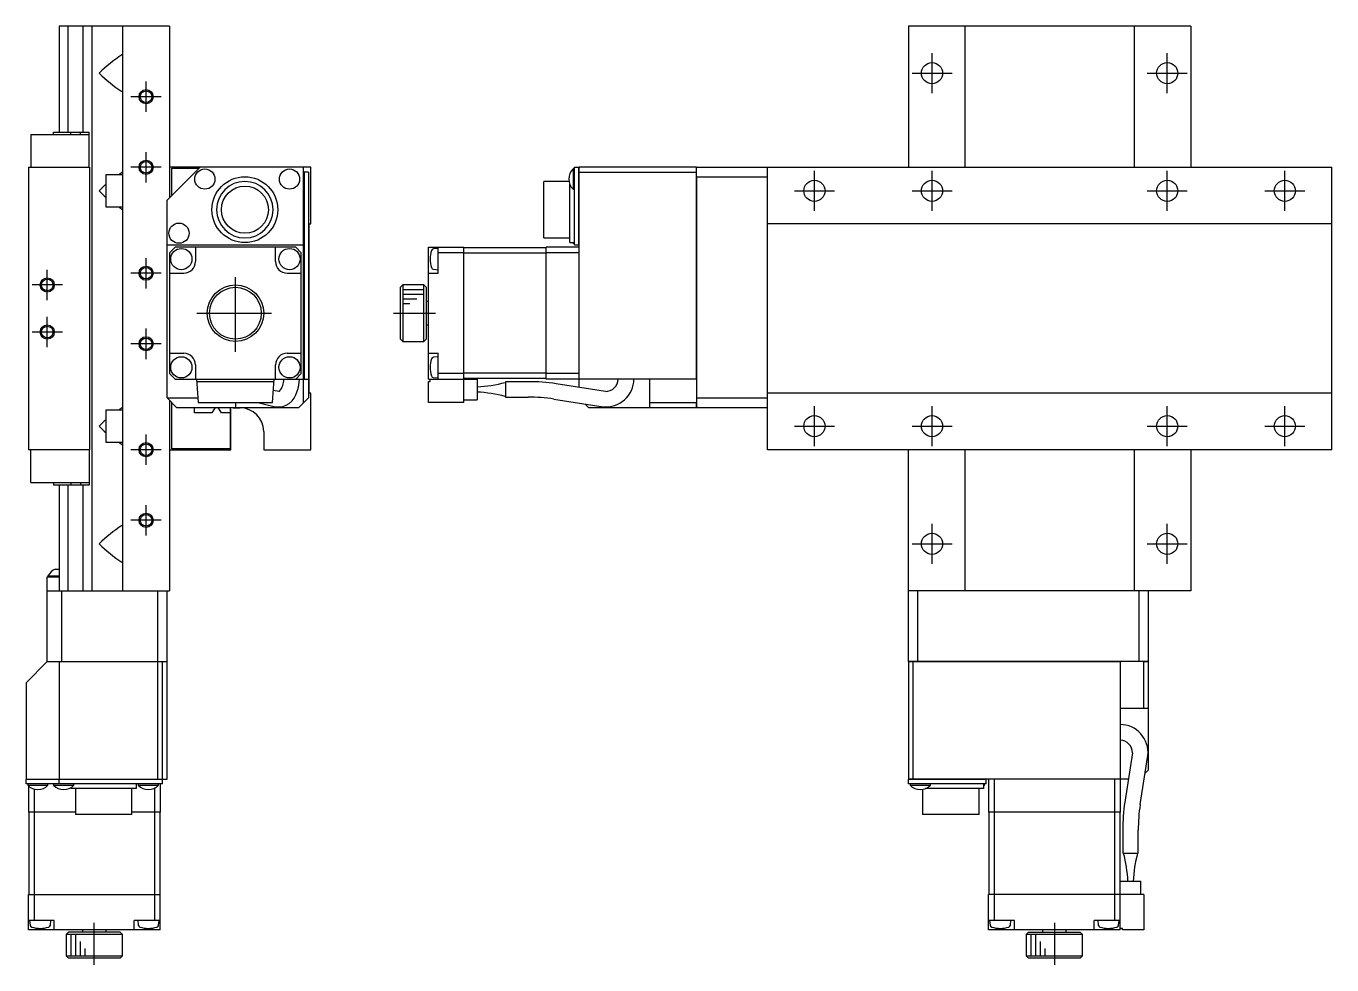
# Model space of a CAD drawing. Extents: x -2 to 568, y -8 to 356.
# Drawn here: x 290.1 to 567.7, y 83.9 to 283.4 of the extents above; entities that cross this region are included whole.
import ezdxf

# ---------------------------------------------------------------- set-up
doc = ezdxf.new("R2010")
doc.units = 0
doc.header["$LTSCALE"] = 0.5
doc.linetypes.add('CENTER', pattern=[50.8, 31.75, -6.35, 6.35, -6.35])
for name, color, linetype in [('MSM_CENTER', 1, 'CENTER'), ('MSM_CONTINUOUS', 7, 'CONTINUOUS'), ('MSM_NARROW', 5, 'CONTINUOUS')]:
    doc.layers.add(name, color=color, linetype=linetype)

msp = doc.modelspace()

# ---------------------------------------------------------------- linework, layer by layer
at = {"layer": 'MSM_CENTER'}
for p, q in [((482.69, 269.12), (482.69, 277.62)), ((532.69, 269.12), (532.69, 277.62)), ((478.44, 273.37), (486.94, 273.37)), ((528.44, 273.37), (536.94, 273.37)), ((315.62, 265.14), (315.62, 271.6)), ((318.85, 268.37), (312.39, 268.37)), ((315.62, 250.14), (315.62, 256.6)), ((318.85, 253.37), (312.39, 253.37)), ((457.69, 244.12), (457.69, 252.62)), ((482.69, 244.12), (482.69, 252.62)), ((532.69, 244.12), (532.69, 252.62)), ((557.69, 244.12), (557.69, 252.62)), ((453.44, 248.37), (461.94, 248.37)), ((478.44, 248.37), (486.94, 248.37)), ((528.44, 248.37), (536.94, 248.37)), ((553.44, 248.37), (561.94, 248.37)), ((315.62, 227.64), (315.62, 234.1)), ((294.62, 225.14), (294.62, 231.6)), ((318.85, 230.87), (312.39, 230.87)), ((334.62, 214.17), (334.62, 230.57)), ((297.85, 228.37), (291.39, 228.37)), ((326.42, 222.37), (342.82, 222.37)), ((368.24, 222.37), (377.14, 222.37)), ((294.62, 215.14), (294.62, 221.6)), ((297.85, 218.37), (291.39, 218.37)), ((315.62, 212.64), (315.62, 219.1)), ((318.85, 215.87), (312.39, 215.87)), ((457.69, 194.12), (457.69, 202.62)), ((482.69, 194.12), (482.69, 202.62)), ((532.69, 194.12), (532.69, 202.62)), ((557.69, 194.12), (557.69, 202.62)), ((453.44, 198.37), (461.94, 198.37)), ((478.44, 198.37), (486.94, 198.37)), ((528.44, 198.37), (536.94, 198.37)), ((553.44, 198.37), (561.94, 198.37)), ((315.62, 190.14), (315.62, 196.6)), ((318.85, 193.37), (312.39, 193.37)), ((315.62, 175.14), (315.62, 181.6)), ((318.85, 178.37), (312.39, 178.37)), ((482.69, 169.12), (482.69, 177.62)), ((532.69, 169.12), (532.69, 177.62)), ((478.44, 173.37), (486.94, 173.37)), ((528.44, 173.37), (536.94, 173.37)), ((304.62, 83.92), (304.62, 92.82)), ((508.69, 92.82), (508.69, 83.92))]:
    msp.add_line(p, q, dxfattribs=at)
at = {"layer": 'MSM_CONTINUOUS'}
for p, q in [((297.12, 283.37), (297.12, 260.87)), ((320.62, 283.37), (297.12, 283.37)), ((299.09, 260.87), (299.09, 283.37)), ((302.16, 283.37), (302.16, 260.87)), ((304.12, 283.37), (304.12, 163.37)), ((310.62, 283.37), (310.62, 163.37)), ((320.62, 283.37), (320.62, 246.87)), ((477.69, 283.37), (477.69, 253.37)), ((537.69, 283.37), (477.69, 283.37)), ((489.69, 283.37), (489.69, 253.37)), ((525.69, 283.37), (525.69, 253.37)), ((537.69, 283.37), (537.69, 253.37)), ((310.62, 277.11), (310.49, 277.27)), ((310.62, 269.62), (310.49, 269.47)), ((291.12, 260.37), (291.12, 253.37)), ((291.12, 260.37), (303.52, 260.37)), ((295.92, 260.37), (295.92, 260.87)), ((295.92, 260.87), (303.52, 260.87)), ((299.6, 260.37), (299.6, 260.87)), ((301.65, 260.37), (301.65, 260.87)), ((303.52, 253.37), (303.52, 260.87)), ((290.62, 253.37), (290.62, 193.37)), ((290.62, 253.37), (303.62, 253.37)), ((303.62, 253.37), (303.62, 193.37)), ((327.12, 253.37), (320.12, 246.37)), ((350.62, 253.37), (320.62, 253.37)), ((321.12, 247.37), (321.12, 253.17)), ((321.12, 253.17), (326.92, 253.17)), ((349.12, 203.37), (349.12, 253.37)), ((350.62, 241.37), (350.62, 253.37)), ((406.39, 253.02), (406.39, 248.72)), ((406.69, 253.02), (406.39, 253.02)), ((406.69, 236.87), (406.69, 253.37)), ((406.69, 253.37), (407.59, 253.37)), ((407.59, 236.87), (407.59, 253.37)), ((407.59, 253.37), (407.69, 253.27)), ((407.69, 206.62), (407.69, 253.37)), ((432.59, 253.37), (407.69, 253.37)), ((432.59, 253.37), (432.69, 253.27)), ((432.59, 208.37), (432.59, 253.37)), ((432.69, 253.37), (567.69, 253.37)), ((447.69, 193.37), (447.69, 253.37)), ((567.69, 193.37), (567.69, 253.37)), ((307.12, 251.87), (310.62, 251.87)), ((307.12, 244.87), (307.12, 251.87)), ((310.62, 252.11), (310.49, 252.27)), ((350.12, 252.37), (349.12, 252.37)), ((349.22, 252.37), (349.22, 208.37)), ((350.12, 252.37), (350.12, 204.37)), ((400.19, 238.37), (400.19, 250.37)), ((405.53, 250.37), (400.19, 250.37)), ((407.69, 252.37), (432.69, 252.37)), ((432.69, 202.37), (432.69, 251.37)), ((432.69, 251.37), (447.69, 251.37)), ((405.69, 237.37), (405.69, 249.79)), ((406.39, 248.72), (406.69, 248.72)), ((310.62, 244.87), (307.12, 244.87)), ((310.62, 244.62), (310.49, 244.47)), ((320.12, 204.37), (320.12, 246.37)), ((350.32, 241.37), (350.62, 241.37)), ((350.32, 205.37), (350.32, 241.37)), ((567.69, 241.37), (447.69, 241.37)), ((320.12, 236.87), (349.12, 236.87)), ((321.82, 236.37), (320.62, 235.17)), ((347.42, 236.37), (321.82, 236.37)), ((326.12, 236.37), (326.12, 233.37)), ((343.12, 233.37), (343.12, 236.37)), ((348.62, 235.17), (347.42, 236.37)), ((375.69, 208.37), (375.69, 236.37)), ((375.69, 236.37), (383.19, 236.37)), ((377.69, 236.12), (376.7, 236.03)), ((377.69, 230.87), (377.69, 236.37)), ((383.19, 203.37), (383.19, 236.37)), ((400.69, 236.27), (383.19, 236.27)), ((400.19, 238.37), (405.69, 238.37)), ((407.69, 236.37), (400.69, 236.37)), ((400.69, 208.37), (400.69, 236.37)), ((405.69, 237.37), (406.69, 237.37)), ((406.39, 237.37), (406.39, 237.22)), ((406.39, 237.22), (406.69, 237.22)), ((406.69, 236.87), (407.59, 236.87)), ((407.59, 236.87), (407.69, 236.97)), ((320.62, 235.17), (320.62, 209.57)), ((348.62, 209.57), (348.62, 235.17)), ((383.19, 235.17), (377.69, 235.17)), ((400.69, 235.12), (383.19, 235.12)), ((407.69, 235.17), (400.69, 235.17)), ((320.62, 230.87), (323.62, 230.87)), ((345.62, 230.87), (348.62, 230.87)), ((375.69, 230.87), (377.69, 230.87)), ((376.7, 231.7), (377.69, 231.62)), ((370.19, 228.37), (369.69, 227.87)), ((369.69, 216.87), (369.69, 227.87)), ((370.19, 228.37), (370.19, 216.37)), ((374.69, 228.37), (370.19, 228.37)), ((374.69, 216.37), (374.69, 228.37)), ((375.19, 227.87), (374.69, 228.37)), ((375.19, 227.87), (375.19, 216.87)), ((375.69, 224.87), (375.19, 224.87)), ((375.19, 219.87), (375.69, 219.87)), ((369.69, 216.87), (370.19, 216.37)), ((374.69, 216.37), (375.19, 216.87)), ((320.62, 213.87), (323.62, 213.87)), ((345.62, 213.87), (348.62, 213.87)), ((370.19, 216.37), (374.69, 216.37)), ((375.69, 213.87), (377.69, 213.87)), ((377.69, 208.37), (377.69, 213.87)), ((326.12, 211.37), (326.12, 208.37)), ((343.12, 208.37), (343.12, 211.37)), ((377.69, 213.12), (376.7, 213.03)), ((320.62, 209.57), (321.82, 208.37)), ((321.82, 208.37), (349.12, 208.37)), ((326.37, 208.37), (326.72, 203.37)), ((342.52, 203.37), (342.87, 208.37)), ((347.42, 208.37), (348.62, 209.57)), ((349.22, 208.37), (349.12, 208.47)), ((349.22, 208.37), (350.12, 208.37)), ((375.69, 208.37), (385.99, 208.37)), ((375.99, 207.87), (375.99, 208.37)), ((376.7, 208.7), (377.69, 208.62)), ((383.19, 209.57), (377.69, 209.57)), ((400.69, 209.61), (383.19, 209.61)), ((400.69, 208.47), (383.19, 208.47)), ((385.99, 208.37), (385.99, 203.97)), ((407.69, 209.57), (400.69, 209.57)), ((407.59, 208.37), (400.69, 208.37)), ((407.59, 208.37), (407.69, 208.47)), ((432.69, 208.37), (407.69, 208.37)), ((422.69, 202.37), (422.69, 208.37)), ((326.41, 207.87), (342.84, 207.87)), ((343.83, 205.71), (342.7, 205.97)), ((343.89, 205.76), (343.81, 205.71)), ((343.99, 205.84), (343.89, 205.76)), ((375.69, 203.37), (375.69, 207.87)), ((375.69, 207.87), (375.99, 207.87)), ((391.99, 207.82), (391.99, 204.52)), ((396.85, 207.82), (391.99, 207.82)), ((413.27, 205.74), (402.82, 207.39)), ((320.12, 204.37), (326.65, 204.37)), ((322.12, 202.37), (320.12, 204.37)), ((320.62, 203.87), (320.62, 163.37)), ((321.12, 193.57), (321.12, 203.37)), ((326.72, 203.37), (342.52, 203.37)), ((334.62, 203.37), (334.62, 202.37)), ((339.36, 203.37), (343.08, 202.5)), ((348.12, 202.37), (350.12, 204.37)), ((350.62, 205.37), (350.32, 205.37)), ((350.62, 193.37), (350.62, 205.37)), ((383.19, 203.37), (375.69, 203.37)), ((383.19, 203.97), (385.99, 203.97)), ((391.99, 204.52), (396.85, 204.52)), ((402.3, 204.13), (412.75, 202.48)), ((408.98, 203.07), (409.69, 202.37)), ((422.69, 203.37), (432.59, 203.37)), ((432.59, 203.37), (432.69, 203.51)), ((432.59, 202.37), (432.59, 203.37)), ((432.69, 204.37), (447.69, 204.37)), ((567.69, 205.37), (447.69, 205.37)), ((307.12, 194.87), (307.12, 201.87)), ((307.12, 201.87), (310.62, 201.87)), ((310.62, 202.11), (310.49, 202.27)), ((322.12, 202.37), (348.12, 202.37)), ((325.92, 201.17), (325.92, 202.37)), ((329.6, 201.17), (325.92, 201.17)), ((330.29, 202.36), (329.6, 201.17)), ((331.65, 201.17), (330.96, 202.36)), ((333.52, 201.17), (331.65, 201.17)), ((333.52, 202.37), (333.52, 193.57)), ((333.62, 201.97), (333.52, 201.97)), ((333.62, 193.37), (333.62, 201.97)), ((334.12, 202.27), (334.12, 202.37)), ((334.12, 202.27), (335.62, 202.27)), ((409.69, 202.37), (432.59, 202.37)), ((432.69, 202.47), (432.59, 202.37)), ((432.69, 202.37), (447.69, 202.37)), ((340.62, 197.27), (340.62, 193.37)), ((310.62, 194.87), (307.12, 194.87)), ((310.62, 194.62), (310.49, 194.47)), ((303.62, 193.37), (290.62, 193.37)), ((291.12, 186.37), (291.12, 193.37)), ((303.52, 193.37), (303.52, 185.87)), ((320.62, 193.37), (333.62, 193.37)), ((333.52, 193.57), (321.12, 193.57)), ((340.62, 193.37), (350.62, 193.37)), ((567.69, 193.37), (447.69, 193.37)), ((477.69, 148.37), (477.69, 193.37)), ((489.69, 193.37), (489.69, 163.37)), ((525.69, 193.37), (525.69, 163.37)), ((537.69, 193.37), (537.69, 163.37)), ((291.12, 186.37), (303.52, 186.37)), ((295.92, 186.37), (295.92, 185.87)), ((299.6, 186.37), (299.6, 185.87)), ((301.65, 186.37), (301.65, 185.87)), ((303.52, 185.87), (295.92, 185.87)), ((297.12, 185.87), (297.12, 163.37)), ((299.09, 163.37), (299.09, 185.87)), ((302.16, 185.87), (302.16, 163.37)), ((310.62, 177.11), (310.49, 177.27)), ((310.62, 169.62), (310.49, 169.47)), ((294.77, 166.57), (297.12, 166.57)), ((294.77, 166.57), (294.77, 166.37)), ((296.4, 168.02), (297.12, 168.02)), ((294.62, 148.37), (294.62, 166.37)), ((294.62, 166.37), (297.12, 166.37)), ((294.62, 163.37), (320.62, 163.37)), ((297.62, 163.37), (297.62, 148.37)), ((318.12, 123.37), (318.12, 163.37)), ((320.12, 123.37), (320.12, 163.37)), ((537.69, 163.37), (477.69, 163.37)), ((479.69, 148.37), (479.69, 163.37)), ((526.69, 148.37), (526.69, 163.37)), ((528.69, 148.37), (528.69, 163.37)), ((294.62, 148.37), (290.12, 143.87)), ((294.62, 148.37), (320.12, 148.37)), ((297.12, 148.37), (297.12, 123.37)), ((319.12, 123.37), (319.12, 148.37)), ((528.69, 148.37), (477.69, 148.37)), ((477.69, 148.27), (477.79, 148.37)), ((477.69, 148.27), (477.69, 123.37)), ((522.69, 148.27), (477.69, 148.27)), ((478.69, 123.37), (478.69, 148.37)), ((522.69, 148.37), (522.69, 123.37)), ((527.69, 148.27), (527.55, 148.37)), ((527.69, 138.37), (527.69, 148.27)), ((528.69, 148.27), (527.69, 148.27)), ((528.59, 148.37), (528.69, 148.27)), ((528.69, 125.37), (528.69, 148.27)), ((290.12, 143.87), (290.12, 123.37)), ((528.69, 138.37), (522.69, 138.37)), ((525.32, 128.95), (523.66, 118.5)), ((526.92, 117.98), (528.58, 128.43)), ((527.98, 124.66), (528.69, 125.37)), ((290.22, 123.37), (290.12, 123.27)), ((290.12, 123.37), (319.12, 123.37)), ((290.12, 122.37), (290.12, 123.27)), ((319.12, 123.27), (290.12, 123.27)), ((319.12, 122.37), (290.12, 122.37)), ((290.47, 122.37), (290.47, 122.07)), ((294.77, 122.07), (294.77, 122.37)), ((295.97, 122.37), (295.97, 122.07)), ((297.16, 123.37), (297.12, 123.27)), ((297.12, 122.37), (297.12, 123.27)), ((300.27, 122.07), (300.27, 122.37)), ((313.62, 121.37), (313.62, 122.37)), ((313.97, 122.37), (313.97, 122.07)), ((318.27, 122.07), (318.27, 122.37)), ((318.62, 122.37), (318.62, 116.37)), ((319.12, 123.27), (319.02, 123.37)), ((319.22, 123.37), (319.12, 123.47)), ((319.12, 122.37), (319.12, 123.27)), ((319.22, 123.37), (320.12, 123.37)), ((524.43, 123.37), (477.69, 123.37)), ((477.79, 123.37), (477.69, 123.27)), ((494.19, 123.27), (477.69, 123.27)), ((477.69, 122.37), (477.69, 123.27)), ((494.19, 122.37), (477.69, 122.37)), ((478.04, 122.37), (478.04, 122.07)), ((482.34, 122.07), (482.34, 122.37)), ((493.69, 121.37), (493.69, 122.37)), ((493.84, 122.07), (493.84, 122.37)), ((494.19, 123.27), (494.09, 123.37)), ((494.19, 122.37), (494.19, 123.27)), ((494.69, 123.37), (494.69, 116.37)), ((495.89, 123.37), (495.89, 116.37)), ((521.49, 123.37), (521.49, 116.37)), ((522.69, 123.27), (522.59, 123.37)), ((522.69, 123.27), (522.69, 116.37)), ((290.47, 122.07), (294.77, 122.07)), ((290.62, 121.93), (290.62, 116.37)), ((291.82, 121.27), (291.82, 116.37)), ((295.97, 122.07), (300.27, 122.07)), ((299.62, 121.57), (299.62, 121.37)), ((313.62, 121.37), (299.62, 121.37)), ((300.62, 121.37), (300.62, 115.87)), ((312.62, 115.87), (312.62, 121.37)), ((313.97, 122.07), (318.27, 122.07)), ((317.42, 121.46), (317.42, 116.37)), ((478.04, 122.07), (482.34, 122.07)), ((480.69, 121.21), (480.69, 115.87)), ((493.69, 121.37), (481.26, 121.37)), ((492.69, 115.87), (492.69, 121.37)), ((493.69, 122.07), (493.84, 122.07)), ((300.62, 116.37), (290.62, 116.37)), ((290.72, 116.37), (290.72, 98.87)), ((291.86, 116.37), (291.86, 98.87)), ((312.62, 115.87), (300.62, 115.87)), ((318.62, 116.37), (312.62, 116.37)), ((317.38, 116.37), (317.38, 98.87)), ((318.52, 116.37), (318.52, 98.87)), ((492.69, 115.87), (480.69, 115.87)), ((522.69, 116.37), (494.69, 116.37)), ((494.79, 116.37), (494.79, 98.87)), ((495.93, 116.37), (495.93, 98.87)), ((521.45, 116.37), (521.45, 98.87)), ((522.59, 116.37), (522.59, 98.87)), ((523.24, 112.53), (523.24, 107.67)), ((526.54, 107.67), (526.54, 112.53)), ((523.24, 107.67), (526.54, 107.67)), ((522.69, 101.67), (527.09, 101.67)), ((522.69, 91.37), (522.69, 101.67)), ((527.09, 98.87), (527.09, 101.67)), ((290.62, 91.37), (290.62, 98.87)), ((290.62, 98.87), (318.62, 98.87)), ((291.82, 98.87), (291.82, 93.37)), ((317.42, 98.87), (317.42, 93.37)), ((318.62, 91.37), (318.62, 98.87)), ((527.69, 98.87), (494.69, 98.87)), ((494.69, 91.37), (494.69, 98.87)), ((495.89, 98.87), (495.89, 93.37)), ((521.49, 98.87), (521.49, 93.37)), ((527.69, 98.87), (527.69, 91.37)), ((296.12, 93.37), (290.62, 93.37)), ((290.87, 93.37), (290.96, 92.38)), ((295.29, 92.38), (295.37, 93.37)), ((296.12, 91.37), (296.12, 93.37)), ((313.12, 91.37), (313.12, 93.37)), ((318.62, 93.37), (313.12, 93.37)), ((313.87, 93.37), (313.96, 92.38)), ((318.29, 92.38), (318.37, 93.37)), ((500.19, 93.37), (494.69, 93.37)), ((494.94, 93.37), (495.02, 92.38)), ((499.35, 92.38), (499.44, 93.37)), ((500.19, 91.37), (500.19, 93.37)), ((517.19, 91.37), (517.19, 93.37)), ((522.69, 93.37), (517.19, 93.37)), ((517.94, 93.37), (518.02, 92.38)), ((522.35, 92.38), (522.44, 93.37)), ((523.19, 91.67), (522.69, 91.67)), ((523.19, 91.37), (523.19, 91.67)), ((318.62, 91.37), (290.62, 91.37)), ((299.12, 90.87), (298.62, 90.37)), ((298.62, 90.37), (298.62, 85.87)), ((310.62, 90.37), (298.62, 90.37)), ((310.12, 90.87), (299.12, 90.87)), ((302.12, 91.37), (302.12, 90.87)), ((307.12, 90.87), (307.12, 91.37)), ((310.62, 90.37), (310.12, 90.87)), ((310.62, 85.87), (310.62, 90.37)), ((522.69, 91.37), (494.69, 91.37)), ((503.19, 90.87), (502.69, 90.37)), ((514.69, 90.37), (502.69, 90.37)), ((502.69, 90.37), (502.69, 85.87)), ((503.19, 90.87), (514.19, 90.87)), ((506.19, 91.37), (506.19, 90.87)), ((511.19, 90.87), (511.19, 91.37)), ((514.69, 90.37), (514.19, 90.87)), ((514.69, 85.87), (514.69, 90.37)), ((527.69, 91.37), (523.19, 91.37)), ((298.62, 85.87), (299.12, 85.37)), ((298.62, 85.87), (310.62, 85.87)), ((310.12, 85.37), (299.12, 85.37)), ((310.12, 85.37), (310.62, 85.87)), ((502.69, 85.87), (514.69, 85.87)), ((502.69, 85.87), (503.19, 85.37)), ((514.19, 85.37), (503.19, 85.37)), ((514.19, 85.37), (514.69, 85.87))]:
    msp.add_line(p, q, dxfattribs=at)
for centre, radius in [((482.69, 273.37), 2.25), ((532.69, 273.37), 2.25), ((315.62, 268.37), 1.23), ((315.62, 253.37), 1.23), ((328.12, 250.87), 2.15), ((346.12, 250.87), 2.15), ((336.62, 244.37), 7), ((457.69, 248.37), 2.25), ((482.69, 248.37), 2.25), ((532.69, 248.37), 2.25), ((557.69, 248.37), 2.25), ((336.62, 244.37), 5), ((322.62, 239.37), 2.15), ((323.12, 233.87), 2.25), ((346.12, 233.87), 2.25), ((315.62, 230.87), 1.23), ((294.62, 228.37), 1.23), ((334.62, 222.37), 6), ((334.62, 222.37), 5.5), ((294.62, 218.37), 1.23), ((315.62, 215.87), 1.23), ((323.12, 210.87), 2.25), ((346.12, 210.87), 2.25), ((457.69, 198.37), 2.25), ((482.69, 198.37), 2.25), ((532.69, 198.37), 2.25), ((557.69, 198.37), 2.25), ((315.62, 193.37), 1.23), ((315.62, 178.37), 1.23), ((482.69, 173.37), 2.25), ((532.69, 173.37), 2.25)]:
    msp.add_circle(centre, radius, dxfattribs=at)
for centre, radius, start, end in [((327.58, 250.94), 31.38, 122.9812, 134.3908), ((327.58, 295.79), 31.38, 225.6092, 237.0188), ((408.49, 250.87), 3, 134.22, 225.78), ((327.58, 225.94), 31.38, 122.9812, 124.2994), ((336.62, 244.37), 6, 360, 180), ((327.58, 225.94), 31.38, 130.674, 134.3908), ((327.58, 270.79), 31.38, 225.6092, 229.326), ((327.58, 270.79), 31.38, 235.7006, 237.0188), ((336.62, 244.37), 6, 180, 360), ((376.75, 235.53), 0.5, 95, 162.3708), ((408.49, 239.37), 3, 199.4712, 201.0395), ((408.49, 239.37), 3, 221.8103, 225.78), ((323.62, 233.37), 2.5, 270, 360), ((345.62, 233.37), 2.5, 180, 270), ((381.99, 233.87), 6, 162.3708, 197.6292), ((376.75, 232.2), 0.5, 197.6292, 265), ((323.62, 211.37), 2.5, 360, 90), ((345.62, 211.37), 2.5, 90, 180), ((381.99, 210.87), 6, 162.3708, 197.6292), ((376.75, 212.53), 0.5, 95, 162.3708), ((340.58, 208.56), 4.37, 321.3798, 357.4338), ((338.82, 208.94), 9.45, 340.4373, 356.4987), ((376.75, 209.2), 0.5, 197.6292, 265), ((413.32, 208.44), 5.99, 264.6051, 359.3043), ((413.25, 208.47), 2.73, 270.4075, 357.8443), ((343.66, 206.59), 4.14, 262.4446, 348.6833), ((384.53, 235.58), 28.89, 272.8902, 284.9579), ((384.57, 177.03), 28.62, 74.9841, 87.1678), ((397.03, 168.46), 39.35, 81.5412, 90.2655), ((397.03, 168.38), 36.14, 81.6013, 90.2806), ((327.58, 175.94), 31.38, 122.9812, 124.2994), ((335.62, 197.27), 5, 0, 90), ((327.58, 175.94), 31.38, 130.674, 134.3908), ((327.58, 220.79), 31.38, 225.6092, 229.326), ((327.58, 220.79), 31.38, 235.7006, 237.0188), ((327.58, 150.94), 31.38, 122.9812, 134.3908), ((327.58, 195.79), 31.38, 225.6092, 237.0188), ((297.62, 165), 3.25, 112.061, 151.2734), ((522.61, 129), 5.99, 354.6051, 89.3043), ((522.58, 128.93), 2.73, 0.4075, 87.8443), ((292.62, 124.17), 3, 224.22, 315.78), ((298.12, 124.17), 3, 224.22, 315.78), ((316.12, 124.17), 3, 224.22, 315.78), ((480.19, 124.17), 3, 224.22, 315.78), ((491.69, 124.17), 3, 289.4712, 291.0395), ((491.69, 124.17), 3, 311.8103, 315.78), ((562.59, 112.71), 39.35, 171.5412, 180.2655), ((562.68, 112.7), 36.14, 171.6013, 180.2806), ((495.48, 100.21), 28.89, 2.8902, 14.9579), ((554.03, 100.25), 28.62, 164.9841, 177.1678), ((291.46, 92.42), 0.5, 185, 252.3708), ((293.12, 97.67), 6, 252.3708, 287.6292), ((294.79, 92.42), 0.5, 287.6292, 355), ((314.46, 92.42), 0.5, 185, 252.3708), ((316.12, 97.67), 6, 252.3708, 287.6292), ((317.79, 92.42), 0.5, 287.6292, 355), ((495.52, 92.42), 0.5, 185, 252.3708), ((497.19, 97.67), 6, 252.3708, 287.6292), ((498.85, 92.42), 0.5, 287.6292, 355), ((518.52, 92.42), 0.5, 185, 252.3708), ((520.19, 97.67), 6, 252.3708, 287.6292), ((521.85, 92.42), 0.5, 287.6292, 355)]:
    msp.add_arc(centre, radius, start, end, dxfattribs=at)
at = {"layer": 'MSM_NARROW'}
for p, q in [((374.69, 227.37), (370.19, 227.37)), ((374.69, 226.37), (370.19, 226.37)), ((373.19, 225.37), (370.19, 225.37)), ((371.69, 224.37), (370.19, 224.37)), ((299.62, 90.37), (299.62, 85.87)), ((300.62, 90.37), (300.62, 85.87)), ((301.62, 88.87), (301.62, 85.87)), ((503.69, 90.37), (503.69, 85.87)), ((504.69, 90.37), (504.69, 85.87)), ((505.69, 88.87), (505.69, 85.87)), ((302.62, 87.37), (302.62, 85.87)), ((506.69, 87.37), (506.69, 85.87))]:
    msp.add_line(p, q, dxfattribs=at)
for centre in [(315.62, 268.37), (315.62, 253.37), (315.62, 230.87), (294.62, 228.37), (294.62, 218.37), (315.62, 215.87), (315.62, 193.37), (315.62, 178.37)]:
    msp.add_circle(centre, 1.5, dxfattribs=at)

doc.saveas('drawing.dxf')
